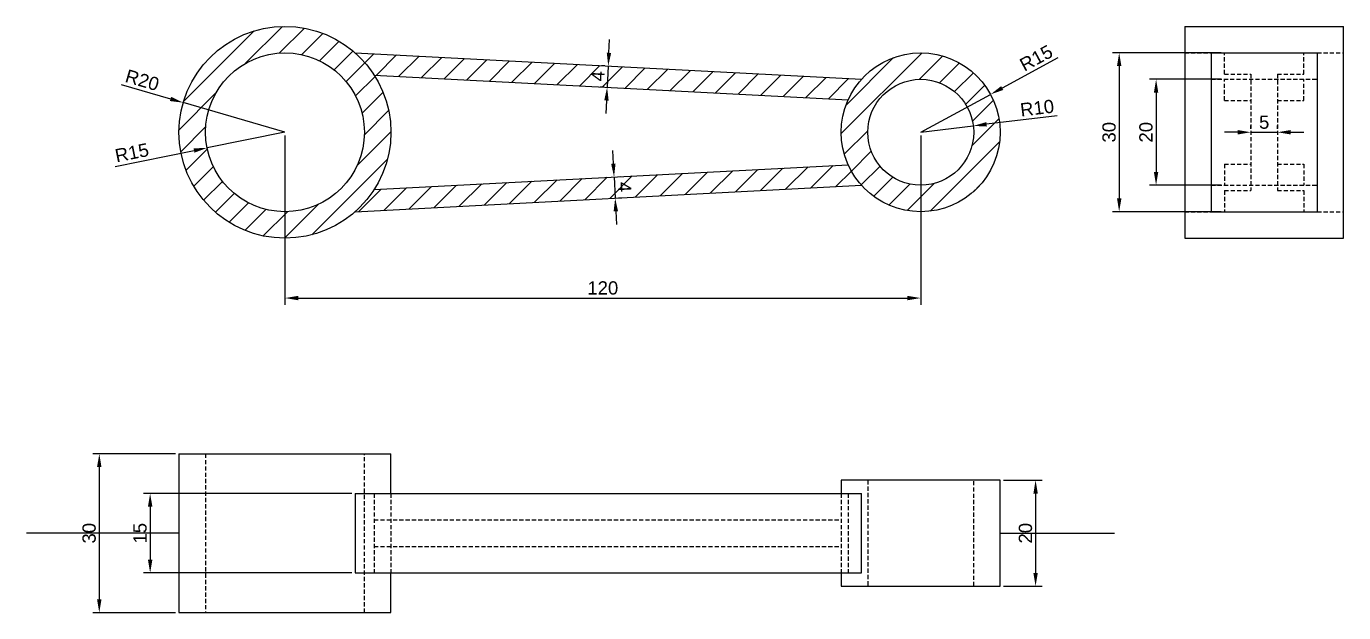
# Model space of a CAD drawing. Header units: millimetres. Extents: x 2282 to 2791, y 1362 to 1719.
# Drawn here: x 2282.2 to 2530.8, y 1607.8 to 1718.5 of the extents above; entities that cross this region are included whole.
import ezdxf

# ---------------------------------------------------------------- set-up
doc = ezdxf.new("R2010")
doc.units = ezdxf.units.MM
doc.header["$LTSCALE"] = 0.25
doc.linetypes.add('HIDDEN2', pattern=[4.7625, 3.175, -1.5875])
doc.styles.get("Standard").update_dxf_attribs({"font": 'arial.ttf'})
doc.dimstyles.new('ISO-25', dxfattribs={"dimtxt": 2.5, "dimasz": 2.5, "dimexe": 1.25, "dimexo": 0.625, "dimtad": 1, "dimdsep": 46, "dimtxsty": 'Standard', "dimcen": 2.5, "dimclrd": 3, "dimclre": 3, "dimclrt": 3, "dimadec": 0, "dimazin": 0, "dimtfac": 1, "dimtmove": 0, "dimatfit": 3, "dimfxl": 1, "dimarcsym": 0})

# ---------------------------------------------------------------- blocks, each defined once
blk = doc.blocks.new('*D64')
at = {"color": 3, "lineweight": -2, "transparency": 16777216}
for p, q in [((2330.97, 1697.92), (2330.97, 1665.99)), ((2450.97, 1697.92), (2450.97, 1665.99)), ((2333.47, 1667.24), (2448.47, 1667.24))]:
    blk.add_line(p, q, dxfattribs=at)
at = {"color": 3, "transparency": 16777216}
for points in [[(2333.47, 1667.66), (2333.47, 1666.83), (2330.97, 1667.24)], [(2448.47, 1667.66), (2448.47, 1666.83), (2450.97, 1667.24)]]:
    blk.add_solid(points, dxfattribs=at)
at = {"layer": 'Defpoints', "color": 0, "transparency": 16777216}
for p in [(2330.97, 1698.55), (2450.97, 1698.55), (2450.97, 1667.24)]:
    blk.add_point(p, dxfattribs=at)
at = {"color": 3, "transparency": 16777216, "insert": (2390.97, 1669.14), "char_height": 2.5, "attachment_point": 5}
blk.add_mtext('120', dxfattribs=at)
blk = doc.blocks.new('*D67')
at = {"color": 3, "lineweight": -2, "transparency": 16777216}
for p, q in [((2300.04, 1707.56), (2309.37, 1704.84)), ((2330.97, 1698.55), (2311.77, 1704.14))]:
    blk.add_line(p, q, dxfattribs=at)
at = {"color": 3, "transparency": 16777216}
blk.add_solid([(2309.48, 1705.24), (2309.25, 1704.44), (2311.77, 1704.14)], dxfattribs=at)
at = {"layer": 'Defpoints', "color": 0, "transparency": 16777216}
for p in [(2311.77, 1704.14), (2330.97, 1698.55)]:
    blk.add_point(p, dxfattribs=at)
at = {"color": 3, "transparency": 16777216, "insert": (2304.04, 1708.38), "char_height": 2.5, "attachment_point": 5, "rotation": 343.7531}
blk.add_mtext('R20', dxfattribs=at)
blk = doc.blocks.new('*D68')
at = {"color": 3, "lineweight": -2, "transparency": 16777216}
for p, q in [((2476.86, 1712.6), (2466.35, 1706.9)), ((2450.97, 1698.55), (2464.15, 1705.7))]:
    blk.add_line(p, q, dxfattribs=at)
at = {"color": 3, "transparency": 16777216}
blk.add_solid([(2466.15, 1707.26), (2466.55, 1706.53), (2464.15, 1705.7)], dxfattribs=at)
at = {"layer": 'Defpoints', "color": 0, "transparency": 16777216}
for p in [(2464.15, 1705.7), (2450.97, 1698.55)]:
    blk.add_point(p, dxfattribs=at)
at = {"color": 3, "transparency": 16777216, "insert": (2472.77, 1712.55), "char_height": 2.5, "attachment_point": 5, "rotation": 28.4944}
blk.add_mtext('R15', dxfattribs=at)
blk = doc.blocks.new('*D69')
at = {"color": 3, "lineweight": -2, "transparency": 16777216}
for p, q in [((2310.34, 1637.84), (2294.68, 1637.84)), ((2295.93, 1635.34), (2295.93, 1610.34)), ((2310.34, 1607.84), (2294.68, 1607.84))]:
    blk.add_line(p, q, dxfattribs=at)
at = {"color": 3, "transparency": 16777216}
for points in [[(2295.51, 1635.34), (2296.34, 1635.34), (2295.93, 1637.84)], [(2295.51, 1610.34), (2296.34, 1610.34), (2295.93, 1607.84)]]:
    blk.add_solid(points, dxfattribs=at)
at = {"layer": 'Defpoints', "color": 0, "transparency": 16777216}
for p in [(2310.97, 1637.84), (2295.93, 1607.84), (2310.97, 1607.84)]:
    blk.add_point(p, dxfattribs=at)
at = {"color": 3, "transparency": 16777216, "insert": (2294.02, 1622.84), "char_height": 2.5, "attachment_point": 5, "rotation": 90}
blk.add_mtext('30', dxfattribs=at)
blk = doc.blocks.new('*D70')
at = {"color": 3, "lineweight": -2, "transparency": 16777216}
for p, q in [((2466.59, 1632.84), (2473.9, 1632.84)), ((2472.65, 1630.34), (2472.65, 1615.34)), ((2466.59, 1612.84), (2473.9, 1612.84))]:
    blk.add_line(p, q, dxfattribs=at)
at = {"color": 3, "transparency": 16777216}
for points in [[(2472.24, 1630.34), (2473.07, 1630.34), (2472.65, 1632.84)], [(2472.24, 1615.34), (2473.07, 1615.34), (2472.65, 1612.84)]]:
    blk.add_solid(points, dxfattribs=at)
at = {"layer": 'Defpoints', "color": 0, "transparency": 16777216}
for p in [(2465.97, 1632.84), (2465.97, 1612.84), (2472.65, 1612.84)]:
    blk.add_point(p, dxfattribs=at)
at = {"color": 3, "transparency": 16777216, "insert": (2470.75, 1622.84), "char_height": 2.5, "attachment_point": 5, "rotation": 90}
blk.add_mtext('20', dxfattribs=at)
blk = doc.blocks.new('*D71')
at = {"color": 3, "lineweight": -2, "transparency": 16777216}
for p, q in [((2330.97, 1698.55), (2316.26, 1695.59)), ((2298.9, 1692.1), (2313.81, 1695.1))]:
    blk.add_line(p, q, dxfattribs=at)
at = {"color": 3, "transparency": 16777216}
blk.add_solid([(2313.73, 1695.51), (2313.89, 1694.69), (2316.26, 1695.59)], dxfattribs=at)
at = {"layer": 'Defpoints', "color": 0, "transparency": 16777216}
for p in [(2330.97, 1698.55), (2316.26, 1695.59)]:
    blk.add_point(p, dxfattribs=at)
at = {"color": 3, "transparency": 16777216, "insert": (2302.08, 1694.68), "char_height": 2.5, "attachment_point": 5, "rotation": 11.3661}
blk.add_mtext('R15', dxfattribs=at)
blk = doc.blocks.new('*D72')
at = {"color": 3, "lineweight": -2, "transparency": 16777216}
for p, q in [((2476.75, 1701.67), (2463.38, 1700.05)), ((2450.97, 1698.55), (2460.9, 1699.75))]:
    blk.add_line(p, q, dxfattribs=at)
at = {"color": 3, "transparency": 16777216}
blk.add_solid([(2463.33, 1700.46), (2463.43, 1699.63), (2460.9, 1699.75)], dxfattribs=at)
at = {"layer": 'Defpoints', "color": 0, "transparency": 16777216}
for p in [(2450.97, 1698.55), (2460.9, 1699.75)]:
    blk.add_point(p, dxfattribs=at)
at = {"color": 3, "transparency": 16777216, "insert": (2472.94, 1703.12), "char_height": 2.5, "attachment_point": 5, "rotation": 6.8965}
blk.add_mtext('R10', dxfattribs=at)
blk = doc.blocks.new('*D73')
at = {"color": 3, "lineweight": -2, "transparency": 16777216}
for p, q in [((2392.12, 1713.54), (2392.25, 1716.04)), ((2391.37, 1711.08), (2390.74, 1711.11)), ((2391.99, 1711.05), (2391.78, 1707.05)), ((2391.16, 1707.08), (2390.54, 1707.12)), ((2391.65, 1704.56), (2391.52, 1702.06))]:
    blk.add_line(p, q, dxfattribs=at)
at = {"color": 3, "transparency": 16777216}
for points in [[(2391.71, 1713.57), (2392.54, 1713.52), (2391.99, 1711.05)], [(2391.24, 1704.58), (2392.07, 1704.53), (2391.78, 1707.05)]]:
    blk.add_solid(points, dxfattribs=at)
at = {"layer": 'Defpoints', "color": 0, "transparency": 16777216}
for p in [(2391.99, 1711.05), (2391.78, 1707.05), (2391.78, 1707.05)]:
    blk.add_point(p, dxfattribs=at)
at = {"color": 3, "transparency": 16777216, "insert": (2390.02, 1709.15), "char_height": 2.5, "attachment_point": 5, "rotation": 87.0058}
blk.add_mtext('4', dxfattribs=at)
blk = doc.blocks.new('*D74')
at = {"color": 3, "lineweight": -2, "transparency": 16777216}
for p, q in [((2392.96, 1692.61), (2392.83, 1695.1)), ((2393.09, 1690.11), (2393.3, 1686.11)), ((2393.71, 1690.14), (2394.34, 1690.17)), ((2393.92, 1686.15), (2394.55, 1686.18)), ((2393.43, 1683.62), (2393.56, 1681.12))]:
    blk.add_line(p, q, dxfattribs=at)
at = {"color": 3, "transparency": 16777216}
for points in [[(2393.37, 1692.63), (2392.54, 1692.58), (2393.09, 1690.11)], [(2393.84, 1683.64), (2393.01, 1683.6), (2393.3, 1686.11)]]:
    blk.add_solid(points, dxfattribs=at)
at = {"layer": 'Defpoints', "color": 0, "transparency": 16777216}
for p in [(2393.09, 1690.11), (2393.3, 1686.11), (2393.3, 1686.11)]:
    blk.add_point(p, dxfattribs=at)
at = {"color": 3, "transparency": 16777216, "insert": (2395.06, 1688.21), "char_height": 2.5, "attachment_point": 5, "rotation": 272.9942}
blk.add_mtext('4', dxfattribs=at)
blk = doc.blocks.new('*D75')
at = {"color": 3, "lineweight": -2, "transparency": 16777216}
for p, q in [((2343.57, 1630.34), (2304.28, 1630.34)), ((2305.53, 1627.84), (2305.53, 1617.84)), ((2343.57, 1615.34), (2304.28, 1615.34))]:
    blk.add_line(p, q, dxfattribs=at)
at = {"color": 3, "transparency": 16777216}
for points in [[(2305.11, 1627.84), (2305.95, 1627.84), (2305.53, 1630.34)], [(2305.11, 1617.84), (2305.95, 1617.84), (2305.53, 1615.34)]]:
    blk.add_solid(points, dxfattribs=at)
at = {"layer": 'Defpoints', "color": 0, "transparency": 16777216}
for p in [(2344.2, 1630.34), (2305.53, 1615.34), (2344.2, 1615.34)]:
    blk.add_point(p, dxfattribs=at)
at = {"color": 3, "transparency": 16777216, "insert": (2303.63, 1622.84), "char_height": 2.5, "attachment_point": 5, "rotation": 90}
blk.add_mtext('15', dxfattribs=at)
blk = doc.blocks.new('*D76')
at = {"color": 3, "lineweight": -2, "transparency": 16777216}
for p, q in [((2507.67, 1713.55), (2487.18, 1713.55)), ((2488.43, 1711.05), (2488.43, 1686.05)), ((2507.67, 1683.55), (2487.18, 1683.55))]:
    blk.add_line(p, q, dxfattribs=at)
at = {"color": 3, "transparency": 16777216}
for points in [[(2488.02, 1711.05), (2488.85, 1711.05), (2488.43, 1713.55)], [(2488.02, 1686.05), (2488.85, 1686.05), (2488.43, 1683.55)]]:
    blk.add_solid(points, dxfattribs=at)
at = {"layer": 'Defpoints', "color": 0, "transparency": 16777216}
for p in [(2508.3, 1713.55), (2488.43, 1683.55), (2508.3, 1683.55)]:
    blk.add_point(p, dxfattribs=at)
at = {"color": 3, "transparency": 16777216, "insert": (2486.53, 1698.55), "char_height": 2.5, "attachment_point": 5, "rotation": 90}
blk.add_mtext('30', dxfattribs=at)
blk = doc.blocks.new('*D77')
at = {"color": 3, "lineweight": -2, "transparency": 16777216}
for p, q in [((2507.67, 1708.55), (2494.15, 1708.55)), ((2495.4, 1706.05), (2495.4, 1691.05)), ((2507.67, 1688.55), (2494.15, 1688.55))]:
    blk.add_line(p, q, dxfattribs=at)
at = {"color": 3, "transparency": 16777216}
for points in [[(2494.98, 1706.05), (2495.81, 1706.05), (2495.4, 1708.55)], [(2494.98, 1691.05), (2495.81, 1691.05), (2495.4, 1688.55)]]:
    blk.add_solid(points, dxfattribs=at)
at = {"layer": 'Defpoints', "color": 0, "transparency": 16777216}
for p in [(2508.3, 1708.55), (2495.4, 1688.55), (2508.3, 1688.55)]:
    blk.add_point(p, dxfattribs=at)
at = {"color": 3, "transparency": 16777216, "insert": (2493.49, 1698.55), "char_height": 2.5, "attachment_point": 5, "rotation": 90}
blk.add_mtext('20', dxfattribs=at)
blk = doc.blocks.new('*D78')
at = {"color": 3, "lineweight": -2, "transparency": 16777216}
for p, q in [((2510.8, 1698.55), (2508.3, 1698.55)), ((2513.3, 1699.17), (2513.3, 1699.8)), ((2513.3, 1698.55), (2518.3, 1698.55)), ((2518.3, 1699.17), (2518.3, 1699.8)), ((2520.8, 1698.55), (2523.3, 1698.55))]:
    blk.add_line(p, q, dxfattribs=at)
at = {"color": 3, "transparency": 16777216}
for points in [[(2510.8, 1698.96), (2510.8, 1698.13), (2513.3, 1698.55)], [(2520.8, 1698.96), (2520.8, 1698.13), (2518.3, 1698.55)]]:
    blk.add_solid(points, dxfattribs=at)
at = {"layer": 'Defpoints', "color": 0, "transparency": 16777216}
for p in [(2513.3, 1698.55), (2518.3, 1698.55), (2518.3, 1698.55)]:
    blk.add_point(p, dxfattribs=at)
at = {"color": 3, "transparency": 16777216, "insert": (2515.8, 1700.44), "char_height": 2.5, "attachment_point": 5}
blk.add_mtext('5', dxfattribs=at)

msp = doc.modelspace()

# ---------------------------------------------------------------- hatches: boundary and pattern name
h = msp.add_hatch()
h.set_pattern_fill('ANSI31', color=3)
h.set_pattern_definition([(45, (1925.5852, 1551.6095), (-2.245064, 2.245064), [])])
h.paths.add_polyline_path([(2310.969, 1698.547, 1), (2350.969, 1698.547, 1)])
h.paths.add_polyline_path([(2345.969, 1698.547, -1), (2315.969, 1698.547, -1)], flags=16)
h.paths.add_polyline_path([(2435.969, 1698.547, 1), (2465.969, 1698.547, 1)])
h.paths.add_polyline_path([(2460.969, 1698.547, -1), (2440.969, 1698.547, -1)], flags=16)
h.paths.add_polyline_path([(2439.788, 1708.547), (2344.197, 1713.547, -0.0694254), (2347.798, 1709.353), (2437.276, 1704.673, -0.0774125)])
h.paths.add_polyline_path([(2437.276, 1692.421), (2347.798, 1687.74, -0.0694254), (2344.197, 1683.547), (2439.788, 1688.547, -0.0774125)])

# ---------------------------------------------------------------- linework, layer by layer
for p, q in [((2500.799, 1718.547), (2530.799, 1718.547)), ((2500.799, 1718.547), (2500.799, 1678.547)), ((2530.799, 1678.547), (2530.799, 1718.547)), ((2344.197, 1713.547), (2439.788, 1708.547)), ((2505.799, 1713.547), (2525.799, 1713.547)), ((2505.799, 1713.547), (2505.799, 1683.547)), ((2525.799, 1713.547), (2525.799, 1683.547)), ((2347.798, 1709.353), (2437.276, 1704.673)), ((2347.798, 1687.74), (2437.276, 1692.421)), ((2344.197, 1683.547), (2439.788, 1688.547)), ((2505.799, 1683.547), (2525.799, 1683.547)), ((2500.799, 1678.547), (2530.799, 1678.547)), ((2310.969, 1637.843), (2350.969, 1637.843)), ((2310.969, 1637.843), (2310.969, 1607.843)), ((2350.969, 1630.343), (2350.969, 1637.843)), ((2435.969, 1632.843), (2435.969, 1630.343)), ((2465.969, 1632.843), (2435.969, 1632.843)), ((2465.969, 1612.843), (2465.969, 1632.843)), ((2344.197, 1630.343), (2344.197, 1615.343)), ((2344.197, 1630.343), (2439.788, 1630.343)), ((2439.735, 1630.343), (2439.735, 1615.343)), ((2439.735, 1625.343), (2439.788, 1625.343)), ((2310.969, 1622.843), (2282.161, 1622.843)), ((2465.969, 1622.843), (2487.537, 1622.843)), ((2439.735, 1620.343), (2439.788, 1620.343)), ((2344.197, 1615.343), (2439.788, 1615.343)), ((2350.969, 1607.843), (2350.969, 1615.343)), ((2435.969, 1615.343), (2435.969, 1612.843)), ((2435.969, 1612.843), (2465.969, 1612.843)), ((2310.969, 1607.843), (2350.969, 1607.843))]:
    msp.add_line(p, q)
at = {"linetype": 'HIDDEN2'}
for p, q in [((2500.799, 1713.547), (2505.799, 1713.547)), ((2508.299, 1709.547), (2508.299, 1713.547)), ((2523.299, 1709.547), (2523.299, 1713.547)), ((2525.799, 1713.547), (2530.799, 1713.547)), ((2505.799, 1708.547), (2525.799, 1708.547)), ((2508.299, 1709.547), (2513.299, 1709.547)), ((2508.299, 1704.547), (2508.299, 1708.547)), ((2513.299, 1709.547), (2513.299, 1687.547)), ((2518.299, 1709.547), (2523.299, 1709.547)), ((2518.299, 1709.547), (2518.299, 1687.547)), ((2523.299, 1704.547), (2523.299, 1708.547)), ((2508.299, 1704.547), (2513.299, 1704.547)), ((2518.299, 1704.547), (2523.299, 1704.547)), ((2508.299, 1692.547), (2513.299, 1692.547)), ((2508.299, 1692.547), (2508.299, 1688.547)), ((2518.299, 1692.547), (2523.299, 1692.547)), ((2523.299, 1692.547), (2523.299, 1688.547)), ((2505.799, 1688.547), (2525.799, 1688.547)), ((2508.299, 1687.547), (2513.299, 1687.547)), ((2508.299, 1687.547), (2508.299, 1683.547)), ((2518.299, 1687.547), (2523.299, 1687.547)), ((2523.299, 1687.547), (2523.299, 1683.547)), ((2500.799, 1683.547), (2505.799, 1683.547)), ((2525.799, 1683.547), (2530.799, 1683.547)), ((2315.969, 1637.843), (2315.969, 1607.843)), ((2345.969, 1607.843), (2345.969, 1637.843)), ((2440.969, 1632.843), (2440.969, 1612.843)), ((2460.969, 1612.843), (2460.969, 1632.843)), ((2347.798, 1630.343), (2347.798, 1615.343)), ((2350.969, 1630.343), (2350.969, 1615.343)), ((2435.969, 1630.343), (2435.969, 1615.343)), ((2437.276, 1630.343), (2437.276, 1615.343)), ((2347.798, 1625.343), (2435.969, 1625.343)), ((2347.798, 1620.343), (2435.969, 1620.343))]:
    msp.add_line(p, q, dxfattribs=at)
for centre, radius in [((2330.969, 1698.547), 20), ((2330.969, 1698.547), 15), ((2450.969, 1698.547), 15), ((2450.969, 1698.547), 10)]:
    msp.add_circle(centre, radius)

# ---------------------------------------------------------------- dimensions: what is measured, and where the dimension line sits
for p1, p2, picture, middle in [((2391.993, 1711.047), (2391.784, 1707.052), '*D73', (2390.016, 1709.147)), ((2393.088, 1690.109), (2393.297, 1686.115), '*D74', (2395.065, 1688.21))]:
    dim = msp.add_aligned_dim(p1=p1, p2=p2, distance=0, dimstyle='ISO-25')
    dim.commit()
    dim.dimension.update_dxf_attribs({"geometry": picture, "text_midpoint": middle})
for center, mpoint, picture, middle in [((2450.969, 1698.547), (2464.151, 1705.703), '*D68', (2473.678, 1710.874)), ((2450.969, 1698.547), (2460.896, 1699.747), '*D72', (2473.172, 1701.232)), ((2330.969, 1698.547), (2316.263, 1695.591), '*D71', (2302.455, 1692.815))]:
    dim = msp.add_radius_dim(center=center, mpoint=mpoint, dimstyle='ISO-25')
    dim.commit()
    dim.dimension.update_dxf_attribs({"geometry": picture, "text_midpoint": middle, "dimtype": 164})
for base, p1, p2, picture, middle in [((2488.434, 1683.547), (2508.299, 1713.547), (2508.299, 1683.547), '*D76', (2486.532, 1698.547)), ((2495.395, 1688.547), (2508.299, 1708.547), (2508.299, 1688.547), '*D77', (2493.494, 1698.547)), ((2472.653, 1612.843), (2465.969, 1632.843), (2465.969, 1612.843), '*D70', (2470.752, 1622.843))]:
    dim = msp.add_linear_dim(base=base, p1=p1, p2=p2, angle=90, dimstyle='ISO-25')
    dim.commit()
    dim.dimension.update_dxf_attribs({"geometry": picture, "text_midpoint": middle})
dim = msp.add_radius_dim(center=(2330.969, 1698.547), mpoint=(2311.767, 1704.142), dimstyle='ISO-25')
dim.commit()
dim.dimension.update_dxf_attribs({"geometry": '*D67', "text_midpoint": (2304.035, 1708.376)})
for base, p1, p2, picture, middle in [((2518.299, 1698.547), (2513.299, 1698.547), (2518.299, 1698.547), '*D78', (2515.799, 1700.443)), ((2450.969, 1667.242), (2330.969, 1698.547), (2450.969, 1698.547), '*D64', (2390.969, 1669.143))]:
    dim = msp.add_linear_dim(base=base, p1=p1, p2=p2, dimstyle='ISO-25')
    dim.commit()
    dim.dimension.update_dxf_attribs({"geometry": picture, "text_midpoint": middle})
for base, p1, p2, picture, middle in [((2295.927, 1607.843), (2310.969, 1637.843), (2310.969, 1607.843), '*D69', (2295.927, 1622.843)), ((2305.53, 1615.343), (2344.197, 1630.343), (2344.197, 1615.343), '*D75', (2305.53, 1622.843))]:
    dim = msp.add_linear_dim(base=base, p1=p1, p2=p2, angle=90, dimstyle='ISO-25')
    dim.commit()
    dim.dimension.update_dxf_attribs({"geometry": picture, "text_midpoint": middle, "dimtype": 160})

doc.saveas('drawing.dxf')
